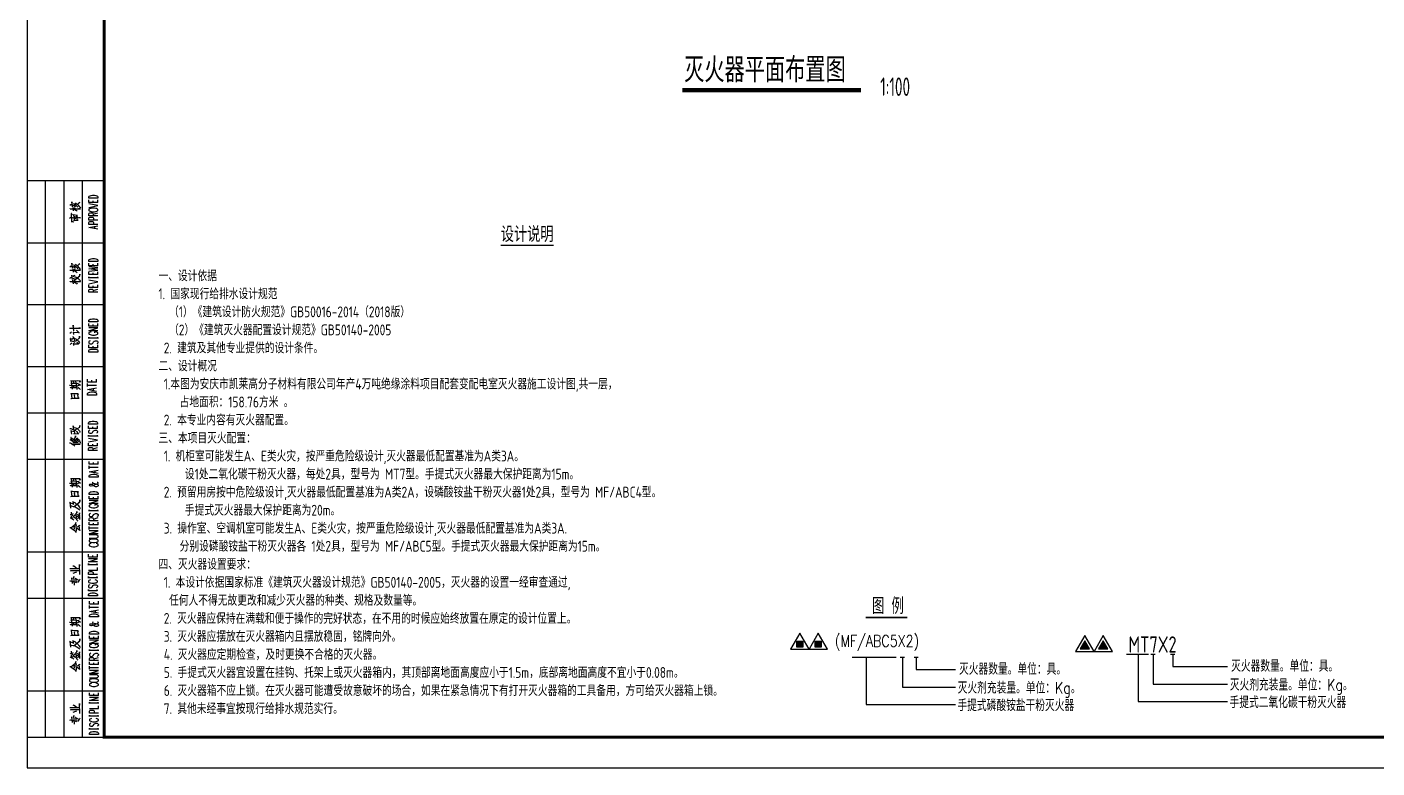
# Model space of a CAD drawing. Extents: x 5205853 to 5320510, y -422737 to -363337.
# Drawn here: x 5236410 to 5280106, y -422737 to -398754 of the extents above; entities that cross this region are included whole.
import ezdxf

# ---------------------------------------------------------------- set-up
doc = ezdxf.new("R2010")
doc.units = 0
doc.header["$LTSCALE"] = 1000
doc.header["$MEASUREMENT"] = 0
doc.layers.get('0').update_dxf_attribs({"linetype": 'CONTINUOUS'})
for name, color, linetype in [('$灭火器', 1, 'CONTINUOUS'), ('DIM_SYMB', 3, 'CONTINUOUS'), ('gd灭火器', 51, 'CONTINUOUS'), ('PIPE-消防', 1, 'CONTINUOUS'), ('PUB_TEXT', 7, 'CONTINUOUS'), ('PUB_TITLE', 4, 'CONTINUOUS'), ('TEXT_给水', 7, 'CONTINUOUS'), ('TWT_TEXT', 7, 'CONTINUOUS'), ('上水', 3, 'CONTINUOUS')]:
    doc.layers.add(name, color=color, linetype=linetype)
doc.styles.add('_HZTXT', font='txt.shx', dxfattribs={"width": 0.8, "bigfont": 'HZTXT.shx'})
doc.styles.add('sceie', font='sceie.shx', dxfattribs={"bigfont": 'sceic.shx'})
doc.styles.add('公司标准', font='sceie.shx', dxfattribs={"width": 0.7, "height": 300, "bigfont": 'sceic.shx'})

# ---------------------------------------------------------------- blocks, each defined once
blk = doc.blocks.new('A$C04D97144')
for p, q in [((6, 0), (6, 180)), ((12, 0), (12, 180)), ((18, 0), (18, 180)), ((0, 160), (25, 160)), ((0, 140), (25, 140)), ((0, 120), (25, 120)), ((0, 105), (25, 105)), ((0, 90), (25, 90)), ((0, 60), (25, 60)), ((0, 45), (25, 45)), ((0, 15), (25, 15))]:
    blk.add_line(p, q)
blk.add_lwpolyline([(0, 180), (0, 0), (25, 0), (25, 180)], close=True)
for points in [[(22.97, 174.41), (20.03, 174.41), (20.03, 174.9), (20.17, 175.1), (20.47, 175.24), (20.72, 175.32), (21.18, 175.38), (21.87, 175.38), (22.28, 175.32), (22.58, 175.24), (22.83, 175.1), (22.97, 174.9), (22.97, 174.41), (22.97, 174.41)], [(13.81, 170.94), (13.95, 171.05), (13.92, 171.02), (17.27, 171.02), (17, 170.98), (16.72, 171.02)], [(13.86, 172.15), (14.14, 172.35), (14.27, 172.38), (14.34, 172.35)], [(14.77, 171.68), (14.55, 173.26), (14.52, 173.14), (14.6, 172.92)], [(14.74, 172.24), (14.91, 172.21), (15.58, 171.72), (15.62, 171.68), (15.41, 172.54)], [(14.8, 171.44), (14.97, 170.34)], [(14.99, 171.05), (15.44, 170.8), (15.79, 170.59), (16.04, 170.42), (16.29, 170.2)], [(15.05, 172.71), (15.19, 172.68), (15.62, 172.35), (15.65, 172.32), (15.93, 172.07), (16.21, 171.79), (16.46, 171.47)], [(15.19, 171.05), (15.54, 171.41)], [(15.62, 172.92), (15.82, 172.82), (16.28, 172.49), (16.56, 172.15), (16.86, 171.79), (17.09, 171.47), (17.27, 171.22)], [(16.39, 172.38), (16.86, 172.95), (17.09, 173.06), (16.81, 172.89)], [(22.97, 173), (20.03, 173), (20.03, 173.91)], [(20.03, 171.46), (22.97, 172.02), (20.03, 172.59)], [(20.03, 170.48), (20.17, 170.34), (20.47, 170.2), (20.72, 170.14), (21.18, 170.06), (21.87, 170.06), (22.28, 170.14), (22.58, 170.2), (22.83, 170.34), (22.97, 170.48), (22.97, 170.77), (22.83, 170.91), (22.58, 171.05), (22.28, 171.11), (21.87, 171.19), (21.18, 171.19), (20.72, 171.11), (20.47, 171.05), (20.17, 170.91), (20.03, 170.77), (20.03, 170.48), (20.03, 170.48)], [(21.43, 173), (21.43, 173.56)], [(22.97, 173), (22.97, 173.91)], [(13.78, 167.95), (14.06, 168.13), (14.27, 168.19)], [(14.27, 166.93), (14.52, 166.93), (14.71, 166.88), (14.91, 166.82), (15.05, 166.76)], [(14.56, 166.93), (14.41, 169.49), (14.31, 169.43), (14.77, 169.08)], [(14.66, 168.06), (14.71, 168.13), (17.28, 168.09), (17.03, 168.05), (16.72, 168.09)], [(16.18, 168.75), (16.32, 168.86), (14.97, 169.04), (15.08, 169.08), (15.27, 167.31)], [(15.02, 167.18), (15.27, 167.25), (16.53, 167.36), (16.29, 167.32), (16.18, 168.75), (16.15, 168.58), (16.21, 168.27)], [(15.73, 167.59), (15.62, 168.61)], [(22.97, 168.74), (20.03, 168.74), (20.03, 169.37), (20.17, 169.57), (20.33, 169.65), (20.58, 169.71), (20.88, 169.71), (21.18, 169.65), (21.27, 169.57), (21.43, 169.37), (21.43, 168.74)], [(22.97, 167.34), (20.03, 167.34), (20.03, 167.97), (20.17, 168.17), (20.33, 168.24), (20.58, 168.31), (21.02, 168.31), (21.27, 168.24), (21.43, 168.17), (21.57, 167.97), (21.57, 167.34)], [(22.97, 165.93), (20.03, 165.93), (20.03, 166.57), (20.17, 166.77), (20.33, 166.84), (20.58, 166.92), (21.02, 166.92), (21.27, 166.84), (21.43, 166.77), (21.57, 166.57), (21.57, 165.93)], [(21.43, 169.23), (22.97, 169.71)], [(22.97, 164.39), (20.03, 164.95), (22.97, 165.52)], [(21.98, 164.61), (21.98, 165.3)], [(14.77, 151.79), (14.55, 153.37), (14.52, 153.26), (14.6, 153.03)], [(15.62, 153.03), (15.82, 152.95), (16.28, 152.6), (16.56, 152.26), (16.86, 151.9), (17.09, 151.58), (17.27, 151.33)], [(16.39, 152.49), (16.86, 153.06), (17.09, 153.17), (16.81, 153)], [(22.97, 153.91), (20.03, 153.91), (20.03, 154.4), (20.17, 154.6), (20.47, 154.74), (20.72, 154.82), (21.18, 154.88), (21.87, 154.88), (22.28, 154.82), (22.58, 154.74), (22.83, 154.6), (22.97, 154.4), (22.97, 153.91), (22.97, 153.91)], [(22.97, 152.51), (20.03, 152.51), (20.03, 153.42)], [(21.43, 152.51), (21.43, 153.06)], [(22.97, 152.51), (22.97, 153.42)], [(13.81, 151.05), (13.95, 151.16), (13.92, 151.13), (17.27, 151.13), (17, 151.1), (16.72, 151.13)], [(13.81, 148.52), (14.06, 148.69), (14.23, 148.76), (14.41, 148.76)], [(13.86, 152.26), (14.14, 152.46), (14.27, 152.49), (14.34, 152.46)], [(14.71, 148.1), (14.52, 149.54), (14.49, 149.43), (14.55, 149.29)], [(14.74, 152.35), (14.91, 152.32), (15.58, 151.84), (15.62, 151.79), (15.41, 152.67)], [(14.8, 151.55), (14.97, 150.45)], [(14.91, 149.01), (15.22, 149.35), (15.36, 149.43), (15.54, 149.54)], [(14.99, 151.16), (15.44, 150.91), (15.79, 150.7), (16.04, 150.53), (16.29, 150.31)], [(15.05, 152.82), (15.19, 152.81), (15.62, 152.46), (15.65, 152.43), (15.93, 152.18), (16.21, 151.9), (16.46, 151.58)], [(15.19, 151.16), (15.54, 151.52)], [(15.33, 148.98), (15.57, 149.01), (15.96, 148.83), (16.28, 148.66), (16.53, 148.47), (16.72, 148.3), (16.92, 148.13), (17.09, 147.92), (17.27, 147.67)], [(15.73, 148.21), (15.79, 148.3), (17.09, 149.29), (17.12, 149.82), (17.03, 149.32), (16.92, 149.18)], [(20.03, 150.83), (22.97, 151.18), (20.03, 151.52), (22.97, 151.88), (20.03, 152.23)], [(22.97, 149.7), (20.03, 149.7), (20.03, 150.61)], [(20.03, 148.52), (20.03, 148.98), (20.03, 148.71), (22.89, 148.71), (22.89, 148.52), (22.89, 148.98)], [(21.43, 149.7), (21.43, 150.26)], [(22.97, 149.7), (22.97, 150.61)], [(13.81, 147.36), (13.98, 147.5), (13.92, 147.45), (17.27, 147.45), (17.06, 147.39), (16.78, 147.45)], [(14.74, 147.84), (14.94, 146.76)], [(14.91, 148.47), (15.13, 148.44), (15.54, 148.16), (15.82, 147.95), (15.93, 147.84)], [(14.94, 147.45), (15.33, 147.28), (15.68, 147.08), (15.99, 146.89), (16.28, 146.65)], [(15.08, 147.47), (15.44, 147.88)], [(20.03, 146.76), (22.97, 147.33), (20.03, 147.89)], [(22.97, 145.5), (20.03, 145.5), (20.03, 146.42)], [(22.97, 144.03), (20.03, 144.03), (20.03, 144.67), (20.17, 144.88), (20.33, 144.94), (20.58, 145.02), (20.88, 145.02), (21.18, 144.94), (21.27, 144.88), (21.43, 144.67), (21.43, 144.03)], [(21.43, 145.5), (21.43, 146.07)], [(21.43, 144.53), (22.97, 145.02)], [(22.97, 145.5), (22.97, 146.42)], [(13.78, 132.37), (13.98, 132.39), (17.28, 132.39), (17.06, 132.37), (16.78, 132.39)], [(13.86, 130.75), (14.14, 130.97), (14.28, 131.08), (14.45, 131.15)], [(15.13, 131.49), (14.99, 133.33), (14.97, 133.22), (15.02, 132.98)], [(15.13, 130.33), (15.02, 131.11), (14.97, 131.07), (16.72, 131), (16.84, 130.89), (16.04, 131.66)], [(22.97, 134.41), (20.03, 134.41), (20.03, 134.9), (20.17, 135.1), (20.47, 135.25), (20.72, 135.31), (21.18, 135.39), (21.87, 135.39), (22.28, 135.31), (22.58, 135.25), (22.83, 135.1), (22.97, 134.9), (22.97, 134.41), (22.97, 134.41)], [(22.97, 133), (20.03, 133), (20.03, 133.91)], [(22.97, 131.46), (20.03, 131.46), (22.97, 132.45), (20.03, 132.45)], [(20.72, 131.19), (20.47, 131.11), (20.17, 130.97), (20.03, 130.83), (20.03, 130.55), (20.17, 130.42), (20.47, 130.28), (20.72, 130.2), (21.18, 130.14), (21.87, 130.14), (22.28, 130.2), (22.58, 130.28), (22.83, 130.42), (22.97, 130.55), (22.97, 130.83), (22.83, 130.97), (22.58, 131.11), (22.28, 131.19), (21.87, 131.19), (21.87, 130.83)], [(21.43, 133), (21.43, 133.56)], [(22.97, 133), (22.97, 133.91)], [(13.92, 128.22), (14.17, 128.26), (14.45, 128.26), (14.71, 128.19), (14.97, 128.11), (15.13, 128), (15.27, 127.89), (15.41, 127.75)], [(13.98, 127.12), (14.38, 127.45), (14.55, 127.52)], [(14.14, 128.29), (14.09, 129.06), (14, 128.99), (14.23, 128.9), (14.42, 128.9), (14.6, 128.9), (14.8, 128.9), (14.88, 128.93), (14.97, 128.99), (14.99, 129.1), (15.02, 129.24), (15.02, 129.45), (14.99, 129.56), (14.94, 129.64)], [(15.16, 126.7), (15.05, 127.45), (14.94, 127.34), (15.16, 127.31), (16.67, 127.3), (16.78, 127.16), (16.18, 127.75)], [(15.51, 128.11), (15.36, 129.21), (15.27, 129.13), (15.51, 129.02), (15.79, 128.88), (16.01, 128.74), (16.21, 128.6), (16.46, 128.37), (16.7, 128.11), (16.89, 127.86), (17.03, 127.66), (17.12, 127.49)], [(15.76, 128.08), (15.76, 128.15), (17, 129.2), (17.03, 129.73), (16.95, 129.2), (16.84, 129.06)], [(20.03, 129.02), (20.03, 129.48), (20.03, 129.21), (22.89, 129.21), (22.89, 129.02), (22.89, 129.48)], [(20.47, 128.24), (20.17, 128.1), (20.03, 127.89), (20.03, 127.61), (20.17, 127.41), (20.47, 127.27), (20.72, 127.27), (21.02, 127.33), (21.18, 127.41), (21.27, 127.55), (21.57, 127.97), (21.73, 128.1), (21.87, 128.18), (22.12, 128.24), (22.58, 128.24), (22.83, 128.1), (22.97, 127.89), (22.97, 127.61), (22.83, 127.41), (22.58, 127.27)], [(22.97, 126.01), (20.03, 126.01), (20.03, 126.92)], [(22.97, 126.01), (22.97, 126.92)], [(22.97, 124.61), (20.03, 124.61), (20.03, 125.1), (20.17, 125.3), (20.47, 125.44), (20.72, 125.52), (21.18, 125.58), (21.87, 125.58), (22.28, 125.52), (22.58, 125.44), (22.83, 125.3), (22.97, 125.1), (22.97, 124.61), (22.97, 124.61)], [(21.43, 126.01), (21.43, 126.56)], [(13.75, 113.87), (13.92, 113.91), (16.13, 113.83)], [(14.14, 114.51), (14.45, 114.6), (15.08, 114.6), (15.76, 114.57), (16.18, 114.51), (16.64, 114.37), (16.92, 114.2), (17.34, 113.88)], [(14.49, 114.6), (14.34, 115.45), (14.27, 115.36), (15.13, 115.36), (15.19, 115.36), (16.46, 115.39), (16.95, 115.36), (17.23, 115.33), (17.31, 115.31), (16.95, 114.89), (17.2, 115.28)], [(14.69, 112.61), (14.52, 114.29)], [(15.16, 113.16), (15.08, 113.66)], [(15.19, 114.62), (15.11, 115.11)], [(15.65, 113.17), (15.57, 113.63)], [(15.93, 114.57), (15.93, 114.62), (15.85, 115.07)], [(16.29, 112.53), (16.07, 114.29), (16.04, 114.2), (16.13, 114.09)], [(16.39, 113.63), (16.72, 113.94), (16.86, 113.94), (16.61, 113.83)], [(22.54, 114.92), (19.59, 114.92), (19.59, 115.83)], [(19.59, 113.44), (19.59, 114.43)], [(19.59, 113.94), (22.54, 113.94)], [(21, 114.92), (21, 115.48)], [(22.54, 114.92), (22.54, 115.83)], [(13.92, 113.06), (14.09, 113.13), (16.21, 113.13)], [(14.17, 109.58), (14.45, 109.64), (15.08, 109.67), (15.73, 109.69), (15.82, 109.69), (16.28, 109.69), (16.86, 109.69), (16.67, 109.69), (16.5, 110.8), (16.7, 111.02), (16.43, 111.08), (16.1, 111.08), (15.44, 111.12), (14.77, 111.13), (14.2, 111.13), (14.28, 111.16), (14.49, 109.67)], [(15.51, 109.69), (15.33, 110.8), (15.3, 110.69), (15.41, 110.42)], [(16.46, 113.17), (16.61, 113.16), (16.89, 112.92), (17.09, 112.72), (17.23, 112.53)], [(22.54, 111.9), (19.59, 112.47), (22.54, 113.03)], [(22.54, 110.72), (19.59, 110.72), (19.59, 111.21), (19.75, 111.41), (20.05, 111.56), (20.3, 111.63), (20.75, 111.7), (21.44, 111.7), (21.85, 111.63), (22.15, 111.56), (22.4, 111.41), (22.54, 111.21), (22.54, 110.72), (22.54, 110.72)], [(21.55, 112.12), (21.55, 112.81)], [(15.16, 99.49), (14.99, 100.76), (14.97, 100.62), (15.02, 100.39)], [(15.54, 99.35), (15.57, 99.43), (17.09, 100.31), (17.12, 100.84), (17.03, 100.34), (16.86, 100.2)], [(22.86, 101.27), (19.92, 101.27), (19.92, 101.75), (20.06, 101.97), (20.36, 102.11), (20.61, 102.18), (21.07, 102.24), (21.76, 102.24), (22.17, 102.18), (22.47, 102.11), (22.72, 101.97), (22.86, 101.75), (22.86, 101.27), (22.86, 101.27)], [(22.86, 99.87), (19.92, 99.87), (19.92, 100.78)], [(22.86, 99.87), (22.86, 100.78)], [(13.84, 99.93), (14.17, 99.88), (14.63, 99.71), (15.11, 99.49), (15.41, 99.32), (15.65, 99.21), (15.85, 99.08)], [(13.84, 96.29), (14.27, 96.08), (14.6, 95.91), (14.85, 95.72), (14.91, 95.69), (15.11, 95.55)], [(14.38, 96.02), (14.41, 96.14), (14.28, 96.99), (14.23, 96.93), (14.63, 96.65), (14.97, 96.4), (15.19, 96.16), (15.4, 95.91), (15.58, 95.66), (15.71, 95.49)], [(14.49, 98.06), (14.34, 99.21), (14.27, 99.08), (15.25, 98.94), (15.25, 99.08), (15.36, 98.23), (15.11, 98.19), (15.41, 98.23), (16.7, 98.2)], [(14.66, 95.91), (14.69, 96.02), (15.71, 97.13), (15.68, 97.5), (15.68, 97.13), (15.57, 96.99)], [(15.11, 100.2), (15.27, 100.2), (15.73, 100.07), (15.99, 99.96), (16.21, 99.85), (16.42, 99.71), (16.61, 99.54), (16.81, 99.35), (16.95, 99.11), (17.09, 98.89), (17.14, 98.72), (17.2, 98.55)], [(15.41, 96.4), (15.51, 96.36), (15.54, 96.33), (15.76, 96.05), (15.96, 95.83), (16.1, 95.63)], [(15.76, 96.62), (15.87, 96.57), (15.93, 96.54), (16.21, 96.22), (16.24, 96.16), (16.39, 96), (16.53, 95.77), (16.67, 95.55)], [(16.81, 98.12), (16.04, 99)], [(16.1, 96.88), (16.29, 96.79), (16.57, 96.47), (16.81, 96.19), (16.95, 95.91), (17.12, 95.63), (17.23, 95.38), (17.28, 95.17)], [(20.36, 99.3), (20.06, 99.16), (19.92, 98.96), (19.92, 98.67), (20.06, 98.47), (20.36, 98.33), (20.61, 98.33), (20.91, 98.39), (21.07, 98.47), (21.16, 98.61), (21.46, 99.02), (21.62, 99.16), (21.76, 99.24), (22.01, 99.3), (22.47, 99.3), (22.72, 99.16), (22.86, 98.96), (22.86, 98.67), (22.72, 98.47), (22.47, 98.33)], [(19.92, 97.28), (19.92, 97.75), (19.92, 97.48), (22.78, 97.48), (22.78, 97.28), (22.78, 97.75)], [(19.92, 95.53), (22.86, 96.08), (19.92, 96.65)], [(21.32, 99.87), (21.32, 100.43)], [(13.78, 95.27), (13.95, 95.23), (14.41, 94.98), (14.45, 94.98), (14.8, 94.75), (15.08, 94.56), (15.3, 94.35), (15.51, 94.18)], [(14.74, 94.86), (17.23, 94.86), (17, 94.81), (16.57, 94.86)], [(14.83, 95.3), (16.46, 95.3), (16.28, 95.27), (16.13, 95.3)], [(22.86, 94.26), (19.92, 94.26), (19.92, 95.17)], [(22.86, 92.8), (19.92, 92.8), (19.92, 93.43), (20.06, 93.63), (20.22, 93.71), (20.47, 93.77), (20.77, 93.77), (21.07, 93.71), (21.16, 93.63), (21.32, 93.43), (21.32, 92.8)], [(21.32, 94.26), (21.32, 94.83)], [(21.32, 93.29), (22.86, 93.77)], [(22.86, 94.26), (22.86, 95.17)], [(23.05, 88.31), (20.09, 88.31), (20.09, 89.22)], [(20.09, 86.83), (20.09, 87.82)], [(21.49, 88.31), (21.49, 88.87)], [(23.05, 88.31), (23.05, 89.22)], [(14.49, 82.9), (14.34, 83.77), (14.27, 83.67), (15.13, 83.67), (15.19, 83.67), (16.46, 83.7), (16.95, 83.67), (17.23, 83.64), (17.31, 83.62), (16.95, 83.2), (17.2, 83.59)], [(15.19, 82.93), (15.11, 83.42)], [(15.93, 82.89), (15.93, 82.93), (15.85, 83.39)], [(20.09, 87.33), (23.05, 87.33)], [(23.05, 85.29), (20.09, 85.86), (23.05, 86.42)], [(23.05, 84.11), (20.09, 84.11), (20.09, 84.6), (20.25, 84.8), (20.55, 84.94), (20.8, 85.02), (21.26, 85.09), (21.95, 85.09), (22.34, 85.02), (22.65, 84.94), (22.89, 84.8), (23.05, 84.6), (23.05, 84.11), (23.05, 84.11)], [(22.04, 85.51), (22.04, 86.2)], [(13.75, 82.18), (13.92, 82.23), (16.13, 82.15)], [(13.92, 81.38), (14.09, 81.44), (16.21, 81.44)], [(14.14, 82.82), (14.45, 82.9), (15.08, 82.9), (15.76, 82.89), (16.18, 82.82), (16.64, 82.68), (16.92, 82.51), (17.34, 82.19)], [(14.17, 77.89), (14.45, 77.95), (15.08, 77.98), (15.73, 78), (15.82, 78), (16.28, 78), (16.86, 78), (16.67, 78), (16.5, 79.12), (16.7, 79.34), (16.43, 79.4), (16.1, 79.4), (15.44, 79.43), (14.77, 79.45), (14.2, 79.45), (14.28, 79.48), (14.49, 77.98)], [(14.69, 80.92), (14.52, 82.6)], [(15.16, 81.46), (15.08, 81.97)], [(15.51, 78), (15.33, 79.12), (15.3, 79.01), (15.41, 78.74)], [(15.65, 81.49), (15.57, 81.94)], [(16.29, 80.84), (16.07, 82.6), (16.04, 82.51), (16.13, 82.4)], [(16.39, 81.94), (16.72, 82.26), (16.86, 82.26), (16.61, 82.15)], [(16.46, 81.49), (16.61, 81.46), (16.89, 81.24), (17.09, 81.03), (17.23, 80.84)], [(21.35, 82.43), (21.26, 82.43), (21.1, 82.35), (21.1, 82.29), (21.26, 82.21), (21.49, 82.15), (22.2, 82.01), (22.65, 81.87), (22.89, 81.72), (23.05, 81.58), (23.05, 81.3), (22.89, 81.17), (22.75, 81.1), (22.5, 81.03), (22.2, 81.03), (21.95, 81.1), (21.79, 81.17), (21.26, 81.66), (21.1, 81.72), (20.8, 81.8), (20.55, 81.8), (20.25, 81.72), (20.09, 81.58), (20.25, 81.44), (20.55, 81.38), (20.8, 81.38), (21.26, 81.44), (21.65, 81.58), (22.65, 81.94), (22.89, 82.08), (23.05, 82.21), (23.05, 82.35), (22.89, 82.43), (22.75, 82.43)], [(23.05, 78.5), (20.09, 78.5), (20.09, 78.99), (20.25, 79.21), (20.55, 79.35), (20.8, 79.41), (21.26, 79.49), (21.95, 79.49), (22.34, 79.41), (22.65, 79.35), (22.89, 79.21), (23.05, 78.99), (23.05, 78.5), (23.05, 78.5)], [(14.14, 74.09), (14, 76.02), (13.89, 75.88), (14.06, 75.82), (14.6, 75.63), (15.13, 75.42), (15.08, 75.38), (15.08, 75.42), (14.97, 76.24), (14.88, 76.16), (15.19, 76.02), (15.47, 75.88), (15.68, 75.77), (15.85, 75.63), (16.13, 75.42), (16.35, 75.24), (16.57, 75), (16.72, 74.8), (16.89, 74.54), (17.06, 74.26), (17.2, 74.04)], [(14.23, 74.8), (14.38, 74.8), (14.91, 74.69), (15.22, 74.61), (15.54, 74.5), (15.87, 74.36), (16.15, 74.18), (16.5, 73.98), (16.75, 73.79), (16.98, 73.55), (17.09, 73.44)], [(15.22, 74.69), (17.12, 76.16), (17.12, 76.76), (17.06, 76.23), (17.03, 76.16), (16.81, 75.94)], [(23.05, 77.11), (20.09, 77.11), (20.09, 78.02)], [(23.05, 75.57), (20.09, 75.57), (23.05, 76.56), (20.09, 76.56)], [(20.8, 75.28), (20.55, 75.22), (20.25, 75.08), (20.09, 74.94), (20.09, 74.65), (20.25, 74.51), (20.55, 74.37), (20.8, 74.31), (21.26, 74.23), (21.95, 74.23), (22.34, 74.31), (22.65, 74.37), (22.89, 74.51), (23.05, 74.65), (23.05, 74.94), (22.89, 75.08), (22.65, 75.22), (22.34, 75.28), (21.95, 75.28), (21.95, 74.94)], [(21.49, 77.11), (21.49, 77.67)], [(23.05, 77.11), (23.05, 78.02)], [(13.92, 72), (14.06, 72.03), (14.85, 71.69)], [(13.92, 70.95), (14.12, 70.92), (14.55, 70.7), (14.88, 70.49), (15.16, 70.27)], [(14.49, 70.73), (14.41, 71.54)], [(14.56, 71.83), (14.42, 72.85)], [(14.52, 70.92), (14.94, 71.12)], [(14.6, 72.14), (15.05, 72.39)], [(14.85, 71.48), (14.99, 71.47), (15.51, 71.01), (15.57, 70.98), (15.82, 70.74), (16.13, 70.35), (16.28, 70.16), (16.42, 69.96)], [(15.05, 71.43), (16.13, 72.56), (16.13, 73.02), (16.1, 72.56), (15.9, 72.33)], [(15.76, 71.86), (15.87, 70.95)], [(16.04, 71.37), (16.46, 71.48), (16.7, 71.43), (16.39, 71.43)], [(16.07, 72.08), (16.28, 72.08), (17.06, 71.75)], [(16.28, 70.84), (16.64, 70.98), (16.81, 70.98), (16.57, 70.95)], [(17.14, 70.46), (17, 72.63), (17, 72.49), (17.03, 72.17)], [(20.55, 72.35), (20.25, 72.2), (20.09, 72), (20.09, 71.72), (20.25, 71.51), (20.55, 71.37), (20.8, 71.37), (21.1, 71.43), (21.26, 71.51), (21.35, 71.65), (21.65, 72.06), (21.79, 72.2), (21.95, 72.28), (22.2, 72.35), (22.65, 72.35), (22.89, 72.2), (23.05, 72), (23.05, 71.72), (22.89, 71.51), (22.65, 71.37)], [(23.05, 70.04), (20.09, 70.04), (20.09, 70.66), (20.25, 70.88), (20.39, 70.95), (20.64, 71.03), (20.94, 71.03), (21.26, 70.95), (21.35, 70.88), (21.49, 70.66), (21.49, 70.04)], [(20.11, 73.11), (20.11, 73.59), (20.11, 73.32), (22.95, 73.32), (22.95, 73.11), (22.95, 73.59)], [(21.49, 70.52), (23.05, 71.03)], [(13.89, 67.85), (14.03, 67.84), (14.49, 67.57), (14.97, 67.24), (15.27, 66.96), (15.62, 66.61), (15.93, 66.27)], [(14.23, 67.74), (15.76, 69.05), (15.76, 69.08), (15.79, 69.5), (15.71, 69.05), (15.57, 68.87)], [(15.4, 67.27), (15.4, 67.29), (15.4, 67.35), (15.27, 68.26), (15.27, 68.13), (15.33, 67.99)], [(16.04, 66.69), (16.07, 66.82), (15.9, 68.76), (15.87, 68.65), (15.9, 68.54)], [(16.13, 67.63), (16.24, 67.6), (16.78, 67.18), (17.09, 66.93), (17.12, 66.83), (16.86, 68.4), (16.39, 67.99)], [(16.86, 68.4), (17, 68.51), (17.17, 68.59)], [(23.05, 68.7), (20.09, 68.7), (20.09, 69.61)], [(20.09, 67.24), (20.09, 68.21)], [(20.09, 67.73), (23.05, 67.73)], [(23.05, 65.76), (20.09, 65.76), (23.05, 66.75), (20.09, 66.75)], [(21.49, 68.7), (21.49, 69.27)], [(23.05, 68.7), (23.05, 69.61)], [(20.09, 64.44), (22.2, 64.44), (22.65, 64.51), (22.89, 64.65), (23.05, 64.85), (23.05, 64.99), (22.89, 65.21), (22.65, 65.35), (22.2, 65.42), (20.09, 65.42)], [(20.09, 63.39), (20.25, 63.25), (20.55, 63.11), (20.8, 63.05), (21.26, 62.97), (21.95, 62.97), (22.34, 63.05), (22.65, 63.11), (22.89, 63.25), (23.05, 63.39), (23.05, 63.67), (22.89, 63.81), (22.65, 63.94), (22.34, 64.02), (21.95, 64.08), (21.26, 64.08), (20.8, 64.02), (20.55, 63.94), (20.25, 63.81), (20.09, 63.67), (20.09, 63.39), (20.09, 63.39)], [(20.8, 62.68), (20.55, 62.62), (20.25, 62.48), (20.09, 62.34), (20.09, 62.06), (20.25, 61.91), (20.55, 61.77), (20.8, 61.71), (21.26, 61.63), (21.95, 61.63), (22.34, 61.71), (22.65, 61.77), (22.89, 61.91), (23.05, 62.06), (23.05, 62.34), (22.89, 62.48), (22.65, 62.62), (22.34, 62.68)], [(22.81, 58.27), (19.86, 58.27), (19.86, 59.18)], [(22.81, 56.73), (19.86, 56.73), (22.81, 57.72), (19.86, 57.72)], [(21.26, 58.27), (21.26, 58.83)], [(22.81, 58.27), (22.81, 59.18)], [(13.86, 54.53), (14.09, 54.59), (17.03, 54.53)], [(14.06, 53.82), (14.31, 53.87), (17.06, 53.87)], [(14.8, 55.44), (15.16, 55.38), (15.71, 55.02), (16.28, 54.56)], [(14.91, 53.02), (15.85, 53.43), (16.15, 53.48)], [(17.12, 52.63), (16.98, 55.83), (16.95, 55.69), (17, 55.38)], [(19.86, 54.07), (22.81, 54.07), (22.81, 54.91)], [(22.81, 52.6), (19.86, 52.6), (19.86, 53.23), (20.01, 53.45), (20.16, 53.51), (20.41, 53.59), (20.86, 53.59), (21.11, 53.51), (21.26, 53.45), (21.41, 53.23), (21.41, 52.6)], [(19.87, 55.68), (19.87, 56.15), (19.87, 55.88), (22.72, 55.88), (22.72, 55.68), (22.72, 56.15)], [(13.84, 50.54), (14.06, 50.56), (15.11, 50.34), (16.04, 50.08), (15.99, 50.02), (15.79, 51.39), (15.71, 51.36), (16.84, 50.68)], [(14.74, 49.71), (14.55, 51.5), (14.55, 51.39), (14.6, 51.18)], [(15.36, 49.2), (15.19, 52.03), (15.16, 51.89), (15.19, 51.72)], [(16.46, 50.05), (16.7, 50.4), (16.84, 50.62), (16.98, 50.87), (17.09, 51.01), (17.23, 51.11)], [(20.56, 50.85), (20.31, 50.78), (20.01, 50.65), (19.86, 50.51), (19.86, 50.23), (20.01, 50.08), (20.31, 49.94), (20.56, 49.88), (21.02, 49.8), (21.71, 49.8), (22.1, 49.88), (22.42, 49.94), (22.65, 50.08), (22.81, 50.23), (22.81, 50.51), (22.65, 50.65), (22.42, 50.78), (22.1, 50.85)], [(20.31, 49.31), (20.01, 49.17), (19.86, 48.97), (19.86, 48.69), (20.01, 48.47), (20.31, 48.34), (20.56, 48.34), (20.86, 48.4), (21.02, 48.47), (21.11, 48.61), (21.41, 49.03), (21.55, 49.17), (21.71, 49.24), (21.96, 49.31), (22.42, 49.31), (22.65, 49.17), (22.81, 48.97), (22.81, 48.69), (22.65, 48.47), (22.42, 48.34)], [(19.87, 51.48), (19.87, 51.95), (19.87, 51.69), (22.72, 51.69), (22.72, 51.48), (22.72, 51.95)], [(22.81, 45.67), (19.86, 45.67), (19.86, 46.16), (20.01, 46.38), (20.31, 46.52), (20.56, 46.58), (21.02, 46.66), (21.71, 46.66), (22.1, 46.58), (22.42, 46.52), (22.65, 46.38), (22.81, 46.16), (22.81, 45.67), (22.81, 45.67)], [(19.87, 47.29), (19.87, 47.74), (19.87, 47.48), (22.72, 47.48), (22.72, 47.29), (22.72, 47.74)], [(23.13, 43.08), (20.19, 43.08), (20.19, 43.99)], [(23.13, 43.08), (23.13, 43.99)], [(20.19, 41.62), (20.19, 42.59)], [(20.19, 42.1), (23.13, 42.1)], [(23.13, 40.08), (20.19, 40.63), (23.13, 41.19)], [(23.13, 38.88), (20.19, 38.88), (20.19, 39.37), (20.33, 39.58), (20.63, 39.72), (20.88, 39.79), (21.33, 39.86), (22.03, 39.86), (22.43, 39.79), (22.73, 39.72), (22.98, 39.58), (23.13, 39.37), (23.13, 38.88), (23.13, 38.88)], [(21.59, 43.08), (21.59, 43.64)], [(22.14, 40.28), (22.14, 40.97)], [(13.75, 37.17), (13.92, 37.23), (16.13, 37.14)], [(13.92, 36.39), (14.09, 36.43), (16.21, 36.43)], [(14.14, 37.83), (14.45, 37.91), (15.08, 37.91), (15.76, 37.88), (16.18, 37.83), (16.64, 37.69), (16.92, 37.52), (17.34, 37.2)], [(14.49, 37.91), (14.34, 38.76), (14.27, 38.68), (15.13, 38.68), (15.19, 38.68), (16.46, 38.71), (16.95, 38.68), (17.23, 38.65), (17.31, 38.62), (16.95, 38.19), (17.2, 38.59)], [(14.69, 35.93), (14.52, 37.6)], [(15.16, 36.46), (15.08, 36.98)], [(15.19, 37.94), (15.11, 38.43)], [(15.65, 36.5), (15.57, 36.95)], [(15.93, 37.88), (15.93, 37.94), (15.85, 38.4)], [(16.29, 35.84), (16.07, 37.6), (16.04, 37.52), (16.13, 37.41)], [(16.39, 36.95), (16.72, 37.27), (16.86, 37.27), (16.61, 37.14)], [(16.46, 36.5), (16.61, 36.46), (16.89, 36.24), (17.09, 36.04), (17.23, 35.84)], [(21.43, 37.2), (21.33, 37.2), (21.18, 37.12), (21.18, 37.06), (21.33, 36.98), (21.59, 36.92), (22.28, 36.78), (22.73, 36.64), (22.98, 36.5), (23.13, 36.35), (23.13, 36.09), (22.98, 35.95), (22.83, 35.87), (22.58, 35.8), (22.28, 35.8), (22.03, 35.87), (21.88, 35.95), (21.33, 36.43), (21.18, 36.5), (20.88, 36.57), (20.63, 36.57), (20.33, 36.5), (20.19, 36.35), (20.33, 36.21), (20.63, 36.15), (20.88, 36.15), (21.33, 36.21), (21.73, 36.35), (22.73, 36.72), (22.98, 36.86), (23.13, 36.98), (23.13, 37.12), (22.98, 37.2), (22.83, 37.2)], [(14.14, 29.1), (14, 31.03), (13.89, 30.89), (14.06, 30.82), (14.6, 30.62), (15.13, 30.43), (15.08, 30.37), (15.08, 30.43), (14.97, 31.25), (14.88, 31.17), (15.19, 31.03), (15.47, 30.89), (15.68, 30.76), (15.85, 30.62), (16.13, 30.43), (16.35, 30.23), (16.57, 30.01), (16.72, 29.8), (16.89, 29.55), (17.06, 29.27), (17.2, 29.03)], [(14.17, 32.9), (14.45, 32.95), (15.08, 32.98), (15.73, 33.01), (15.82, 33.01), (16.28, 33.01), (16.86, 33.01), (16.67, 33.01), (16.5, 34.11), (16.7, 34.34), (16.43, 34.39), (16.1, 34.39), (15.44, 34.42), (14.77, 34.45), (14.2, 34.45), (14.28, 34.49), (14.49, 32.98)], [(15.22, 29.69), (17.12, 31.17), (17.12, 31.77), (17.06, 31.22), (17.03, 31.17), (16.81, 30.93)], [(15.51, 33.01), (15.33, 34.11), (15.3, 34), (15.41, 33.75)], [(23.13, 33.28), (20.19, 33.28), (20.19, 33.78), (20.33, 33.98), (20.63, 34.12), (20.88, 34.19), (21.33, 34.27), (22.03, 34.27), (22.43, 34.19), (22.73, 34.12), (22.98, 33.98), (23.13, 33.78), (23.13, 33.28), (23.13, 33.28)], [(23.13, 31.88), (20.19, 31.88), (20.19, 32.79)], [(23.13, 30.34), (20.19, 30.34), (23.13, 31.33), (20.19, 31.33)], [(21.59, 31.88), (21.59, 32.44)], [(23.13, 31.88), (23.13, 32.79)], [(13.92, 26.99), (14.06, 27.02), (14.85, 26.69)], [(14.23, 29.8), (14.38, 29.8), (14.91, 29.69), (15.22, 29.6), (15.54, 29.49), (15.87, 29.35), (16.15, 29.18), (16.5, 28.99), (16.75, 28.78), (16.98, 28.56), (17.09, 28.45)], [(14.49, 25.72), (14.41, 26.55)], [(14.56, 26.83), (14.42, 27.86)], [(14.6, 27.15), (15.05, 27.4)], [(14.85, 26.49), (14.99, 26.46), (15.51, 26), (15.57, 25.99), (15.82, 25.75), (16.13, 25.36), (16.28, 25.15), (16.42, 24.97)], [(15.05, 26.43), (16.13, 27.57), (16.13, 28.01), (16.1, 27.57), (15.9, 27.34)], [(15.76, 26.85), (15.87, 25.95)], [(16.04, 26.38), (16.46, 26.49), (16.7, 26.43), (16.39, 26.43)], [(16.07, 27.09), (16.28, 27.09), (17.06, 26.74)], [(17.14, 25.47), (17, 27.62), (17, 27.48), (17.03, 27.16)], [(20.88, 30.06), (20.63, 29.99), (20.33, 29.85), (20.19, 29.71), (20.19, 29.43), (20.33, 29.29), (20.63, 29.14), (20.88, 29.08), (21.33, 29.02), (22.03, 29.02), (22.43, 29.08), (22.73, 29.14), (22.98, 29.29), (23.13, 29.43), (23.13, 29.71), (22.98, 29.85), (22.73, 29.99), (22.43, 30.06), (22.03, 30.06), (22.03, 29.71)], [(20.19, 27.89), (20.19, 28.36), (20.19, 28.09), (23.05, 28.09), (23.05, 27.89), (23.05, 28.36)], [(20.63, 27.12), (20.33, 26.98), (20.19, 26.77), (20.19, 26.49), (20.33, 26.28), (20.63, 26.14), (20.88, 26.14), (21.18, 26.21), (21.33, 26.28), (21.43, 26.43), (21.73, 26.83), (21.88, 26.98), (22.03, 27.05), (22.28, 27.12), (22.73, 27.12), (22.98, 26.98), (23.13, 26.77), (23.13, 26.49), (22.98, 26.28), (22.73, 26.14)], [(13.89, 22.86), (14.03, 22.83), (14.49, 22.58), (14.97, 22.23), (15.27, 21.95), (15.62, 21.62), (15.93, 21.27)], [(13.92, 25.95), (14.12, 25.92), (14.55, 25.69), (14.88, 25.5), (15.16, 25.26)], [(14.23, 22.75), (15.76, 24.05), (15.76, 24.09), (15.79, 24.51), (15.71, 24.05), (15.57, 23.88)], [(14.52, 25.92), (14.94, 26.13)], [(15.4, 22.26), (15.4, 22.29), (15.4, 22.36), (15.27, 23.25), (15.27, 23.14), (15.33, 23)], [(16.04, 21.7), (16.07, 21.81), (15.9, 23.77), (15.87, 23.66), (15.9, 23.54)], [(16.13, 22.64), (16.24, 22.61), (16.78, 22.18), (17.09, 21.93), (17.12, 21.84), (16.86, 23.39), (16.39, 23)], [(16.28, 25.84), (16.64, 25.99), (16.81, 25.99), (16.57, 25.95)], [(16.86, 23.39), (17, 23.52), (17.17, 23.6)], [(23.13, 24.81), (20.19, 24.81), (20.19, 25.44), (20.33, 25.66), (20.49, 25.72), (20.74, 25.8), (21.04, 25.8), (21.33, 25.72), (21.43, 25.66), (21.59, 25.44), (21.59, 24.81)], [(23.13, 23.49), (20.19, 23.49), (20.19, 24.38)], [(20.19, 22.01), (20.19, 22.99)], [(20.19, 22.5), (23.13, 22.5)], [(21.59, 25.3), (23.13, 25.8)], [(21.59, 23.49), (21.59, 24.04)], [(23.13, 23.49), (23.13, 24.38)], [(23.13, 20.54), (20.19, 20.54), (23.13, 21.52), (20.19, 21.52)], [(20.19, 19.22), (22.28, 19.22), (22.73, 19.28), (22.98, 19.42), (23.13, 19.62), (23.13, 19.77), (22.98, 19.99), (22.73, 20.13), (22.28, 20.19), (20.19, 20.19)], [(20.19, 18.16), (20.33, 18.02), (20.63, 17.88), (20.88, 17.82), (21.33, 17.74), (22.03, 17.74), (22.43, 17.82), (22.73, 17.88), (22.98, 18.02), (23.13, 18.16), (23.13, 18.45), (22.98, 18.59), (22.73, 18.73), (22.43, 18.79), (22.03, 18.85), (21.33, 18.85), (20.88, 18.79), (20.63, 18.73), (20.33, 18.59), (20.19, 18.45), (20.19, 18.16), (20.19, 18.16)], [(20.88, 17.46), (20.63, 17.39), (20.33, 17.25), (20.19, 17.11), (20.19, 16.83), (20.33, 16.69), (20.63, 16.54), (20.88, 16.48), (21.33, 16.42), (22.03, 16.42), (22.43, 16.48), (22.73, 16.54), (22.98, 16.69), (23.13, 16.83), (23.13, 17.11), (22.98, 17.25), (22.73, 17.39), (22.43, 17.46)], [(23.13, 13.43), (20.19, 13.43), (20.19, 14.35)], [(21.59, 13.43), (21.59, 14)], [(23.13, 13.43), (23.13, 14.35)], [(13.86, 9.54), (14.09, 9.59), (17.03, 9.54)], [(14.06, 8.82), (14.31, 8.88), (17.06, 8.88)], [(14.8, 10.43), (15.16, 10.39), (15.71, 10.01), (16.28, 9.55)], [(17.12, 7.64), (16.98, 10.84), (16.95, 10.7), (17, 10.39)], [(23.13, 11.89), (20.19, 11.89), (23.13, 12.87), (20.19, 12.87)], [(20.19, 10.84), (20.19, 11.31), (20.19, 11.05), (23.05, 11.05), (23.05, 10.84), (23.05, 11.31)], [(20.19, 9.24), (23.13, 9.24), (23.13, 10.07)], [(23.13, 7.76), (20.19, 7.76), (20.19, 8.39), (20.33, 8.61), (20.49, 8.67), (20.74, 8.75), (21.18, 8.75), (21.43, 8.67), (21.59, 8.61), (21.73, 8.39), (21.73, 7.76)], [(13.84, 5.53), (14.06, 5.56), (15.11, 5.34), (16.04, 5.08), (15.99, 5.03), (15.79, 6.38), (15.71, 6.37), (16.84, 5.67)], [(14.74, 4.72), (14.55, 6.51), (14.55, 6.38), (14.6, 6.19)], [(14.91, 8.03), (15.85, 8.42), (16.15, 8.49)], [(15.36, 4.2), (15.19, 7.04), (15.16, 6.9), (15.19, 6.73)], [(16.46, 5.06), (16.7, 5.39), (16.84, 5.63), (16.98, 5.88), (17.09, 6.02), (17.23, 6.1)], [(20.19, 6.65), (20.19, 7.12), (20.19, 6.85), (23.05, 6.85), (23.05, 6.65), (23.05, 7.12)], [(20.88, 6.02), (20.63, 5.94), (20.33, 5.8), (20.19, 5.66), (20.19, 5.39), (20.33, 5.25), (20.63, 5.11), (20.88, 5.03), (21.33, 4.97), (22.03, 4.97), (22.43, 5.03), (22.73, 5.11), (22.98, 5.25), (23.13, 5.39), (23.13, 5.66), (22.98, 5.8), (22.73, 5.94), (22.43, 6.02)], [(20.63, 4.48), (20.33, 4.34), (20.19, 4.12), (20.19, 3.85), (20.33, 3.63), (20.63, 3.49), (20.88, 3.49), (21.18, 3.57), (21.33, 3.63), (21.43, 3.77), (21.73, 4.2), (21.88, 4.34), (22.03, 4.4), (22.28, 4.48), (22.73, 4.48), (22.98, 4.34), (23.13, 4.12), (23.13, 3.85), (22.98, 3.63), (22.73, 3.49)], [(20.19, 2.45), (20.19, 2.91), (20.19, 2.64), (23.05, 2.64), (23.05, 2.45), (23.05, 2.91)], [(23.13, 0.84), (20.19, 0.84), (20.19, 1.32), (20.33, 1.54), (20.63, 1.67), (20.88, 1.75), (21.33, 1.81), (22.03, 1.81), (22.43, 1.75), (22.73, 1.67), (22.98, 1.54), (23.13, 1.32), (23.13, 0.84), (23.13, 0.84)]]:
    blk.add_lwpolyline(points)
blk = doc.blocks.new('A$C1BD43FEB')
blk.add_blockref('A$C04D97144', (0, 0))
blk = doc.blocks.new('GXED01100007000C')
blk.add_blockref('A$C1BD43FEB', (-25, 0))

msp = doc.modelspace()

# ---------------------------------------------------------------- hatches: boundary and pattern name
h = msp.add_hatch()
h.set_pattern_fill('ANSI31', color=3, scale=300, angle=360, style=0)
h.set_pattern_definition([(45, (5203609.404, -428897.913), (-26.516504, 26.516504), [])])
h.paths.add_polyline_path([(5261327.7, -418631), (5261522.5, -418631), (5261522.5, -418825.8), (5261327.7, -418825.8)])
h = msp.add_hatch()
h.set_pattern_fill('ANSI31', color=3, scale=300, angle=360, style=0)
h.set_pattern_definition([(45, (5204204.565, -428897.913), (-26.516504, 26.516504), [])])
h.paths.add_polyline_path([(5261922.9, -418631), (5262117.7, -418631), (5262117.7, -418825.8), (5261922.9, -418825.8)])
at = {"layer": '上水'}
h = msp.add_hatch(dxfattribs=at)
h.set_pattern_fill('ANSI31', color=256, scale=150, angle=360, style=0)
h.set_pattern_definition([(45, (-3845125.106, 1746264.08), (-13.258252147, 13.258252147), [])])
h.paths.add_polyline_path([(5270797.9, -418877.4), (5270649.2, -418619.7), (5270500.4, -418877.4)])
h = msp.add_hatch(dxfattribs=at)
h.set_pattern_fill('ANSI31', color=256, scale=150, angle=360, style=0)
h.set_pattern_definition([(45, (-3844529.945, 1746264.08), (-13.258252147, 13.258252147), [])])
h.paths.add_polyline_path([(5271393.1, -418877.4), (5271244.3, -418619.7), (5271095.5, -418877.4)])

# ---------------------------------------------------------------- linework, layer by layer
for p, q in [((5264675.5, -419148.5), (5264814, -419148.5)), ((5265120.4, -419148.5), (5265259, -419148.5)), ((5272787.6, -419050.9), (5272926.2, -419050.9)), ((5273424.8, -419050.9), (5273563.3, -419050.9))]:
    msp.add_line(p, q)
at = {"color": 3}
for points in [[(5261425.1, -418376.2), (5261127.5, -418891.7), (5261722.7, -418891.7)], [(5262020.3, -418376.2), (5261722.7, -418891.7), (5262317.8, -418891.7)], [(5261327.7, -418631), (5261522.5, -418631), (5261522.5, -418825.8), (5261327.7, -418825.8)], [(5261922.9, -418631), (5262117.7, -418631), (5262117.7, -418825.8), (5261922.9, -418825.8)]]:
    msp.add_lwpolyline(points, close=True, dxfattribs=at)
at = {"color": 1}
for points in [[(5270649.2, -418448.3), (5270351.6, -418963.8), (5270946.7, -418963.8)], [(5271244.3, -418448.3), (5270946.7, -418963.8), (5271541.9, -418963.8)], [(5270649.2, -418619.7), (5270500.4, -418877.4), (5270797.9, -418877.4)], [(5271244.3, -418619.7), (5271095.5, -418877.4), (5271393.1, -418877.4)]]:
    msp.add_lwpolyline(points, close=True, dxfattribs=at)
at = {"layer": 'DIM_SYMB', "const_width": 140}
msp.add_lwpolyline([(5257624.6, -400795.8), (5263403.6, -400795.8)], dxfattribs=at)
at = {"layer": 'DIM_SYMB', "color": 9, "const_width": 52.5}
msp.add_lwpolyline([(5263554.9, -417862.5), (5264907.8, -417862.5)], dxfattribs=at)
at = {"layer": 'gd灭火器', "color": 7}
for p, q in [((5263122.3, -419148.5), (5264538.5, -419148.5)), ((5263567.3, -419148.5), (5263567.3, -420678.9)), ((5264744.7, -419148.5), (5264744.7, -420116.4)), ((5265189.7, -419148.5), (5265189.7, -419553.9)), ((5271999.1, -419050.9), (5272707.2, -419050.9)), ((5272373.6, -419050.9), (5272373.6, -420581.2)), ((5272856.9, -419050.9), (5272856.9, -420018.7)), ((5273494, -419050.9), (5273494, -419456.2)), ((5273494, -419456.2), (5275266.9, -419456.2)), ((5265189.7, -419553.9), (5266460.6, -419553.9)), ((5264744.7, -420116.4), (5266460.6, -420116.4)), ((5272856.9, -420018.7), (5275266.9, -420018.7)), ((5263567.3, -420678.9), (5266460.6, -420678.9)), ((5272373.6, -420581.2), (5275266.9, -420581.2))]:
    msp.add_line(p, q, dxfattribs=at)
at = {"layer": 'PUB_TITLE', "color": 4}
msp.add_lwpolyline([(5236409.6, -422737.3), (5320509.6, -422737.3), (5320509.6, -363337.3), (5236409.6, -363337.3)], close=True, dxfattribs=at)
at = {"layer": 'PUB_TITLE', "color": 4, "const_width": 100}
msp.add_lwpolyline([(5238909.6, -421737.3), (5319509.6, -421737.3), (5319509.6, -364337.3), (5238909.6, -364337.3)], close=True, dxfattribs=at)

# ---------------------------------------------------------------- block references
at = {"color": 0, "xscale": 100, "yscale": 100, "zscale": 100}
msp.add_blockref('GXED01100007000C', (5238909.6, -421737.3), dxfattribs=at)

# ---------------------------------------------------------------- texts
at = {"layer": '$灭火器', "style": '_HZTXT', "width": 0.8}
msp.add_text('(MF/ABC5X2)', height=375, dxfattribs=at).set_placement((5262560.3, -418814.9))
at = {"style": '_HZTXT', "width": 0.8}
for s, p in [('灭火器数量。单位：具。 ', (5266578, -419720.1)), ('灭火器数量。单位：具。 ', (5275384.3, -419622.4)), ('灭火剂充装量。单位：Kg。', (5266534.4, -420329.8)), ('灭火剂充装量。单位：Kg。', (5275340.7, -420232.1)), ('手提式磷酸铵盐干粉灭火器', (5266525.8, -420896)), ('手提式二氧化碳干粉灭火器', (5275332.1, -420798.3))]:
    msp.add_text(s, height=375, dxfattribs=at).set_placement(p)
at = {"layer": 'PIPE-消防', "insert": (5240666, -413102.3), "char_height": 350, "attachment_point": 4, "style": '公司标准'}
msp.add_mtext('{\\W0.9;                                                    \\H1.429x;         \\L设计说明\\P\\H0.7x;\\l\\P一、设计依据\\P1. 国家现行给排水设计规范\\P  （1）《建筑设计防火规范》GB50016-2014（2018版）\\P  （2）《建筑灭火器配置设计规范》GB50140-2005\\P 2. 建筑及其他专业提供的设计条件。\\P二、设计概况\\P\\A1; 1.本图为安庆市凯莱高分子材料有限公司年产4万吨绝缘涂料项目配套变配电室灭火器施工设计图,共一层，\\A0;\\H0.9997x;\\P    \\A1;占地面积：158.76方米 。\\A0;\\H0.9997x;\\P 2. 本专业内容有灭火器配置。\\P三、本项目灭火配置：\\P 1. 机柜室可能发生A、E类火灾，按严重危险级设计,灭火器最低配置基准为A类3A。\\H0.9997x;\\P\\H1.001x;     设1处二氧化碳干粉灭火器，每处2具，型号为 MT7型。手提式灭火器最大保护距离为15m。\\P 2. \\H0.9996x;预留用房\\H0.9997x;按中危险级设计,灭火器最低配置基准为A类2A\\H1.001x;，\\H0.999x;设磷酸铵盐干粉灭火器1处2具，型号为 MF/ABC4型。\\P     手提式灭火器最大保护距离为20m。\\H1.001x;\\P\\H0.9994x; 3. 操作室、空调机室\\H0.9996x;可能发生A、E类火灾，按\\H1x;严重危险\\H1x;级设计,灭火器最低配置基准为A类3A.\\P\\H1.001x;    分别设磷酸铵盐干粉灭火器各 1处2具，型号为 MF/ABC5型。手提式灭火器最大保护距离为15m。\\P四、灭火器设置要求：\\P 1. 本设计依据国家标准《建筑灭火器设计规范》GB50140-2005，灭火器的设置一经审查通过,\\P  任何人不得无故更改和减少灭火器的种类、规格及数量等。\\P 2. 灭火器应保持在满载和便于操作的完好状态，在不用的时候应始终放置在原定的设计位置上。\\P 3. 灭火器应摆放在灭火器箱内且摆放稳固，铭牌向外。\\P 4. 灭火器应定期检查，及时更换不合格的灭火器。\\P 5. 手提式灭火器宜设置在挂钩、托架上或灭火器箱内，其顶部离地面高度应小于1.5m，底部离地面高度不宜小于0.08m。\\P 6. 灭火器箱不应上锁。在灭火器可能遭受故意破坏的场合，如果在紧急情况下有打开灭火器箱的工具备用，方可给灭火器箱上锁。\\P 7. 其他未经事宜按现行给排水规范实行。}', dxfattribs=at)
at = {"layer": 'PUB_TEXT', "style": 'sceie', "width": 0.7}
msp.add_text('1:100', height=600, dxfattribs=at).set_placement((5264027.6, -400986.5))
at = {"layer": 'TEXT_给水', "color": 4, "linetype": 'Continuous', "style": 'sceie', "width": 0.86}
msp.add_text('灭火器平面布置图', height=800, dxfattribs=at).set_placement((5257680.3, -400540.8))
at = {"layer": 'TEXT_给水', "color": 1, "linetype": 'Continuous', "style": 'sceie', "width": 0.86}
msp.add_text('MT7X2', height=525, dxfattribs=at).set_placement((5272062.5, -419001.4))
at = {"layer": 'TWT_TEXT', "color": 7, "style": '公司标准', "width": 0.8}
msp.add_text('图 例', height=525, dxfattribs=at).set_placement((5263763.2, -417756.7))

doc.saveas('drawing.dxf')
